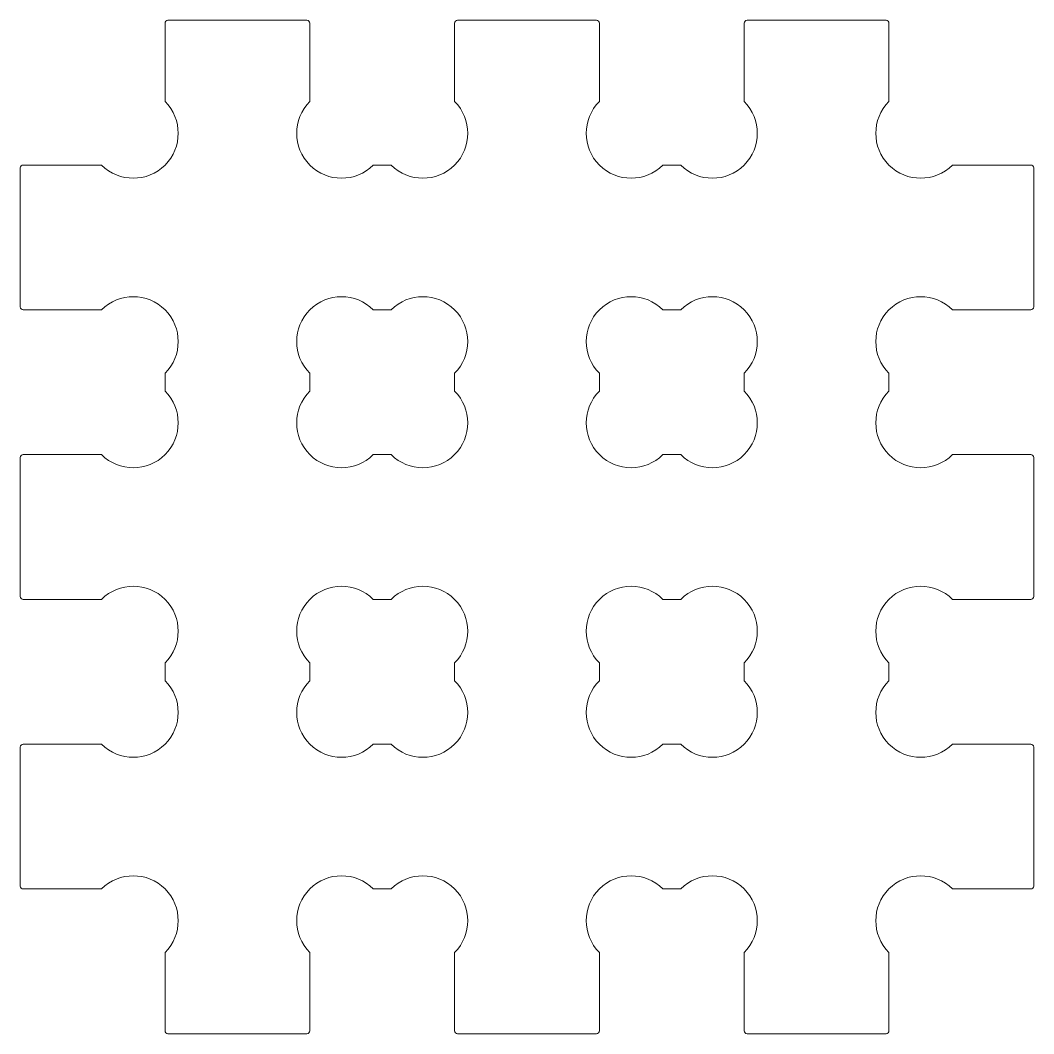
# Model space of a CAD drawing. Extents: x -17.5 to 17.5, y -17.5 to 17.5.
import ezdxf

# ---------------------------------------------------------------- set-up
doc = ezdxf.new("R2010")
doc.units = 0
doc.layers.get('0').update_dxf_attribs({"lineweight": 0})
doc.layers.add('holes', color=1, linetype='Continuous', lineweight=0)

msp = doc.modelspace()

# ---------------------------------------------------------------- linework, layer by layer
at = {"flags": 128}
msp.add_lwpolyline([(7.5, 14.692), (7.5, 17.4, -0.414214), (7.6, 17.5), (12.4, 17.5, -0.414214), (12.5, 17.4), (12.5, 14.692, 1), (14.692, 12.5), (17.4, 12.5, -0.414214), (17.5, 12.4), (17.5, 7.6, -0.414214), (17.4, 7.5), (14.692, 7.5, 1), (12.5, 5.308), (12.5, 4.692, 1), (14.692, 2.5), (17.4, 2.5, -0.414214), (17.5, 2.4), (17.5, -2.4, -0.414214), (17.4, -2.5), (14.692, -2.5, 1), (12.5, -4.692), (12.5, -5.308, 1), (14.692, -7.5), (17.4, -7.5, -0.414214), (17.5, -7.6), (17.5, -12.4, -0.414214), (17.4, -12.5), (14.692, -12.5, 1), (12.5, -14.692), (12.5, -17.4, -0.414214), (12.4, -17.5), (7.6, -17.5, -0.414214), (7.5, -17.4), (7.5, -14.692, 1), (5.308, -12.5), (4.692, -12.5, 1), (2.5, -14.692), (2.5, -17.4, -0.414214), (2.4, -17.5), (-2.4, -17.5, -0.414214), (-2.5, -17.4), (-2.5, -14.692, 1), (-4.692, -12.5), (-5.308, -12.5, 1), (-7.5, -14.692), (-7.5, -17.4, -0.414214), (-7.6, -17.5), (-12.4, -17.5, -0.414214), (-12.5, -17.4), (-12.5, -14.692, 1), (-14.692, -12.5), (-17.4, -12.5, -0.414214), (-17.5, -12.4), (-17.5, -7.6, -0.414214), (-17.4, -7.5), (-14.692, -7.5, 1), (-12.5, -5.308), (-12.5, -4.692, 1), (-14.692, -2.5), (-17.4, -2.5, -0.414214), (-17.5, -2.4), (-17.5, 2.4, -0.414214), (-17.4, 2.5), (-14.692, 2.5, 1), (-12.5, 4.692), (-12.5, 5.308, 1), (-14.692, 7.5), (-17.4, 7.5, -0.414214), (-17.5, 7.6), (-17.5, 12.4, -0.414214), (-17.4, 12.5), (-14.692, 12.5, 1), (-12.5, 14.692), (-12.5, 17.4, -0.414214), (-12.4, 17.5), (-7.6, 17.5, -0.414214), (-7.5, 17.4), (-7.5, 14.692, 1), (-5.308, 12.5), (-4.692, 12.5, 1), (-2.5, 14.692), (-2.5, 17.4, -0.414214), (-2.4, 17.5), (2.4, 17.5, -0.414214), (2.5, 17.4), (2.5, 14.692, 1), (4.692, 12.5), (5.308, 12.5, 1), (7.5, 14.692)], format="xyb", dxfattribs=at)
at = {"layer": 'holes', "flags": 128}
for points in [[(-7.5, 4.692, 1), (-5.308, 2.5), (-4.692, 2.5, 1), (-2.5, 4.692), (-2.5, 5.308, 1), (-4.692, 7.5), (-5.308, 7.5, 1), (-7.5, 5.308), (-7.5, 4.692)], [(2.5, 4.692, 1), (4.692, 2.5), (5.308, 2.5, 1), (7.5, 4.692), (7.5, 5.308, 1), (5.308, 7.5), (4.692, 7.5, 1), (2.5, 5.308), (2.5, 4.692)], [(-7.5, -5.308, 1), (-5.308, -7.5), (-4.692, -7.5, 1), (-2.5, -5.308), (-2.5, -4.692, 1), (-4.692, -2.5), (-5.308, -2.5, 1), (-7.5, -4.692), (-7.5, -5.308)], [(2.5, -5.308, 1), (4.692, -7.5), (5.308, -7.5, 1), (7.5, -5.308), (7.5, -4.692, 1), (5.308, -2.5), (4.692, -2.5, 1), (2.5, -4.692), (2.5, -5.308)]]:
    msp.add_lwpolyline(points, format="xyb", dxfattribs=at)

doc.saveas('drawing.dxf')
